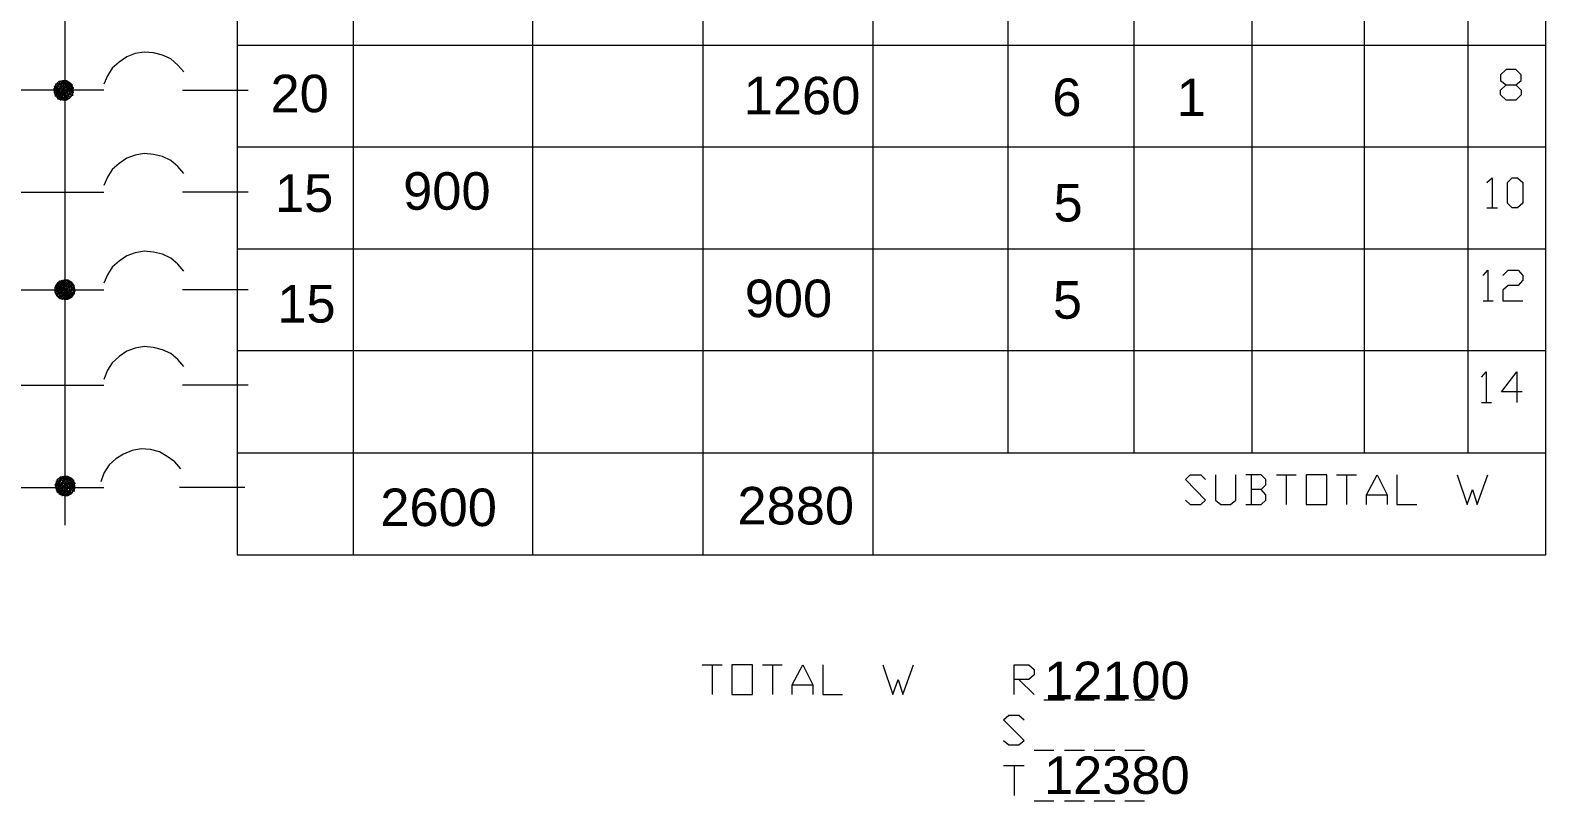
# Model space of a CAD drawing. Header units: metres. Extents: x 0 to 62.3, y -0.2 to 17.7.
# Drawn here: x 27.26 to 30.899, y 13.836 to 15.685 of the extents above; entities that cross this region are included whole.
import ezdxf

# ---------------------------------------------------------------- set-up
doc = ezdxf.new("R2010")
doc.units = ezdxf.units.M
doc.header["$LTSCALE"] = 0.5
doc.layers.add('TABLERO', color=7, linetype='Continuous')
doc.styles.get("Standard").update_dxf_attribs({"font": 'arial.ttf'})

msp = doc.modelspace()

# ---------------------------------------------------------------- linework, layer by layer
at = {"layer": 'TABLERO', "color": 7, "linetype": 'Continuous', "lineweight": 18, "true_color": 0x000007}
for p, q in [((28.0353, 16.7576), (28.0353, 14.4256)), ((29.2828, 16.7576), (29.2828, 14.4256)), ((29.607, 16.7576), (29.607, 14.6711)), ((29.9093, 16.7576), (29.9093, 14.6711)), ((30.1932, 16.7576), (30.1932, 14.6711)), ((30.4625, 16.7576), (30.4625, 14.6711)), ((30.7117, 16.7576), (30.7117, 14.6711)), ((27.3428, 16.6935), (27.3428, 14.497)), ((28.4658, 16.5524), (28.4658, 14.4256)), ((28.8743, 16.5524), (28.8743, 14.4256)), ((27.7568, 15.6493), (30.8985, 15.6493)), ((27.4362, 15.5412), (26.5441, 15.5412)), ((27.3152, 15.5437), (27.317, 15.5455)), ((27.3152, 15.5418), (27.317, 15.5418)), ((27.317, 15.5473), (27.3188, 15.5473)), ((27.317, 15.5437), (27.3207, 15.5455)), ((27.317, 15.54), (27.3188, 15.5418)), ((27.317, 15.54), (27.3188, 15.54)), ((27.317, 15.5382), (27.3188, 15.54)), ((27.3188, 15.5492), (27.3207, 15.551)), ((27.3188, 15.5455), (27.3207, 15.5492)), ((27.3188, 15.5437), (27.3207, 15.5437)), ((27.3188, 15.5382), (27.3207, 15.54)), ((27.3207, 15.5547), (27.3225, 15.5583)), ((27.3207, 15.5473), (27.3243, 15.5492)), ((27.3207, 15.5437), (27.3225, 15.5473)), ((27.3207, 15.5364), (27.3243, 15.5382)), ((27.3225, 15.5528), (27.3262, 15.5547)), ((27.3225, 15.5492), (27.3243, 15.5528)), ((27.3225, 15.5418), (27.3243, 15.5437)), ((27.3243, 15.5583), (27.3262, 15.5602)), ((27.3243, 15.5565), (27.3262, 15.5583)), ((27.3243, 15.551), (27.328, 15.5528)), ((27.3243, 15.5473), (27.3262, 15.551)), ((27.3243, 15.54), (27.3243, 15.5418)), ((27.3243, 15.54), (27.3262, 15.54)), ((27.3243, 15.5364), (27.3262, 15.54)), ((27.3262, 15.5565), (27.3298, 15.5583)), ((27.3262, 15.5528), (27.328, 15.5565)), ((27.3262, 15.5492), (27.3298, 15.551)), ((27.3262, 15.5455), (27.328, 15.5473)), ((27.3262, 15.5418), (27.328, 15.5455)), ((27.3262, 15.54), (27.328, 15.5418)), ((27.328, 15.5602), (27.3298, 15.562)), ((27.328, 15.5547), (27.3317, 15.5565)), ((27.328, 15.551), (27.3298, 15.5547)), ((27.328, 15.5437), (27.3317, 15.5455)), ((27.328, 15.54), (27.3298, 15.5437)), ((27.328, 15.54), (27.3298, 15.54)), ((27.3298, 15.5602), (27.3335, 15.5638)), ((27.3298, 15.5565), (27.3317, 15.5602)), ((27.3298, 15.5492), (27.3335, 15.551)), ((27.3298, 15.5455), (27.3317, 15.5492)), ((27.3298, 15.5418), (27.3335, 15.5437)), ((27.3298, 15.5382), (27.3317, 15.54)), ((27.3317, 15.5583), (27.3353, 15.5602)), ((27.3317, 15.5547), (27.3335, 15.5583)), ((27.3317, 15.5528), (27.3335, 15.5547)), ((27.3317, 15.5473), (27.3353, 15.5492)), ((27.3317, 15.5437), (27.3335, 15.5473)), ((27.3317, 15.5364), (27.3353, 15.5382)), ((27.3335, 15.562), (27.3353, 15.5638)), ((27.3335, 15.5602), (27.3353, 15.5602)), ((27.3335, 15.5492), (27.3353, 15.5528)), ((27.3335, 15.5455), (27.3372, 15.5473)), ((27.3335, 15.5418), (27.3353, 15.5437)), ((27.3335, 15.5382), (27.3353, 15.54)), ((27.3353, 15.562), (27.339, 15.5638)), ((27.3353, 15.5565), (27.3372, 15.5583)), ((27.3353, 15.551), (27.339, 15.5528)), ((27.3353, 15.5473), (27.3372, 15.551)), ((27.3353, 15.54), (27.3353, 15.5418)), ((27.3353, 15.54), (27.3372, 15.54)), ((27.3353, 15.5364), (27.3372, 15.54)), ((27.3372, 15.5547), (27.339, 15.5565)), ((27.3372, 15.5455), (27.339, 15.5473)), ((27.3372, 15.5418), (27.339, 15.5455)), ((27.3372, 15.54), (27.339, 15.5418)), ((27.3372, 15.5382), (27.339, 15.54)), ((27.339, 15.5638), (27.3408, 15.5638)), ((27.339, 15.5602), (27.3408, 15.562)), ((27.339, 15.5602), (27.3408, 15.5602)), ((27.339, 15.5547), (27.3427, 15.5565)), ((27.339, 15.5547), (27.3408, 15.5547)), ((27.339, 15.5528), (27.3408, 15.5547)), ((27.339, 15.551), (27.339, 15.5528)), ((27.339, 15.5492), (27.3408, 15.551)), ((27.339, 15.5492), (27.3408, 15.5492)), ((27.339, 15.5455), (27.3408, 15.5455)), ((27.339, 15.5437), (27.3427, 15.5455)), ((27.339, 15.5437), (27.3408, 15.5437)), ((27.339, 15.5418), (27.3408, 15.5437)), ((27.339, 15.54), (27.339, 15.5418)), ((27.339, 15.54), (27.3408, 15.54)), ((27.339, 15.54), (27.3408, 15.54)), ((27.3408, 15.5638), (27.3427, 15.5638)), ((27.3408, 15.5583), (27.3427, 15.5602)), ((27.3408, 15.5565), (27.3427, 15.5565)), ((27.3408, 15.5473), (27.3427, 15.5492)), ((27.3408, 15.5418), (27.3445, 15.5437)), ((27.3408, 15.5382), (27.3427, 15.54)), ((27.3408, 15.5345), (27.3427, 15.5382)), ((27.3427, 15.5638), (27.3445, 15.5638)), ((27.3427, 15.5583), (27.3463, 15.562)), ((27.3427, 15.5528), (27.3445, 15.5547)), ((27.3427, 15.5473), (27.3463, 15.5492)), ((27.3427, 15.5437), (27.3445, 15.5473)), ((27.3427, 15.54), (27.3427, 15.5418)), ((27.3427, 15.5364), (27.3463, 15.5382)), ((27.3445, 15.562), (27.3463, 15.5638)), ((27.3445, 15.5602), (27.3463, 15.5602)), ((27.3445, 15.5565), (27.3463, 15.5565)), ((27.3445, 15.551), (27.3463, 15.5528)), ((27.3445, 15.54), (27.3463, 15.54)), ((27.3463, 15.5565), (27.3482, 15.5583)), ((27.3463, 15.5473), (27.3482, 15.551)), ((27.3463, 15.5455), (27.3482, 15.5473)), ((27.3463, 15.54), (27.3463, 15.5418)), ((27.3463, 15.54), (27.3482, 15.54)), ((27.3463, 15.5364), (27.3482, 15.54)), ((27.3482, 15.562), (27.3482, 15.5638)), ((27.3482, 15.5602), (27.35, 15.5602)), ((27.3482, 15.5547), (27.35, 15.5565)), ((27.3482, 15.5528), (27.35, 15.5528)), ((27.3482, 15.5492), (27.35, 15.5492)), ((27.3482, 15.5437), (27.35, 15.5455)), ((27.3482, 15.54), (27.35, 15.5418)), ((27.3482, 15.5382), (27.3518, 15.54)), ((27.3482, 15.5345), (27.35, 15.5382)), ((27.35, 15.5602), (27.3518, 15.562)), ((27.35, 15.551), (27.3536, 15.5547)), ((27.35, 15.5492), (27.3518, 15.551)), ((27.35, 15.54), (27.3518, 15.5437)), ((27.35, 15.54), (27.3518, 15.54)), ((27.3518, 15.5583), (27.3536, 15.5602)), ((27.3518, 15.5565), (27.3536, 15.5565)), ((27.3518, 15.5528), (27.3536, 15.5528)), ((27.3518, 15.5473), (27.3536, 15.5492)), ((27.3518, 15.5418), (27.3536, 15.5418)), ((27.3518, 15.5382), (27.3536, 15.54)), ((27.3518, 15.5364), (27.3536, 15.5382)), ((27.3536, 15.5565), (27.3555, 15.5583)), ((27.3536, 15.5528), (27.3555, 15.5547)), ((27.3536, 15.5437), (27.3555, 15.5473)), ((27.3536, 15.5418), (27.3555, 15.5437)), ((27.3555, 15.5583), (27.3573, 15.5583)), ((27.3555, 15.5565), (27.3573, 15.5565)), ((27.3555, 15.551), (27.3573, 15.5528)), ((27.3555, 15.5492), (27.3573, 15.5492)), ((27.3555, 15.5455), (27.3573, 15.5455)), ((27.3555, 15.54), (27.3573, 15.5418)), ((27.3555, 15.54), (27.3573, 15.54)), ((27.3573, 15.5565), (27.3591, 15.5565)), ((27.3573, 15.5492), (27.361, 15.551)), ((27.3573, 15.5473), (27.3591, 15.5473)), ((27.3573, 15.5455), (27.3591, 15.5473)), ((27.3573, 15.5364), (27.3591, 15.54)), ((27.3591, 15.5547), (27.361, 15.5547)), ((27.3591, 15.5492), (27.361, 15.5492)), ((27.3591, 15.5437), (27.361, 15.5455)), ((27.3591, 15.5382), (27.361, 15.5382)), ((27.3591, 15.5345), (27.3628, 15.5382)), ((27.361, 15.5492), (27.361, 15.551)), ((27.361, 15.5418), (27.3628, 15.5437)), ((27.361, 15.54), (27.3628, 15.54)), ((27.361, 15.5382), (27.3628, 15.54)), ((27.3628, 15.5473), (27.3646, 15.5473)), ((27.6249, 15.5412), (27.7825, 15.5412)), ((27.317, 15.5364), (27.3188, 15.5364)), ((27.317, 15.5327), (27.3188, 15.5345)), ((27.3188, 15.5364), (27.3207, 15.5364)), ((27.3188, 15.5327), (27.3207, 15.5327)), ((27.3188, 15.5309), (27.3207, 15.5309)), ((27.3188, 15.5272), (27.3207, 15.529)), ((27.3207, 15.5345), (27.3225, 15.5345)), ((27.3207, 15.5327), (27.3225, 15.5345)), ((27.3207, 15.5254), (27.3225, 15.5272)), ((27.3225, 15.5364), (27.3243, 15.5364)), ((27.3225, 15.5309), (27.3243, 15.5327)), ((27.3225, 15.5254), (27.3243, 15.5254)), ((27.3243, 15.529), (27.3262, 15.5309)), ((27.3243, 15.5272), (27.3262, 15.5272)), ((27.3243, 15.5254), (27.3262, 15.5272)), ((27.3243, 15.5217), (27.3262, 15.5217)), ((27.3262, 15.5345), (27.328, 15.5364)), ((27.3262, 15.529), (27.328, 15.529)), ((27.3262, 15.5235), (27.328, 15.5254)), ((27.328, 15.5327), (27.3317, 15.5345)), ((27.328, 15.529), (27.3298, 15.5327)), ((27.328, 15.5309), (27.3298, 15.5309)), ((27.328, 15.5272), (27.3298, 15.5272)), ((27.328, 15.5217), (27.3298, 15.5235)), ((27.328, 15.5199), (27.3298, 15.5199)), ((27.3298, 15.5272), (27.3317, 15.529)), ((27.3298, 15.5217), (27.3317, 15.5217)), ((27.3317, 15.5327), (27.3335, 15.5364)), ((27.3317, 15.5254), (27.3335, 15.5272)), ((27.3317, 15.5217), (27.3335, 15.5254)), ((27.3317, 15.5235), (27.3335, 15.5235)), ((27.3317, 15.5199), (27.3335, 15.5199)), ((27.3317, 15.518), (27.3335, 15.518)), ((27.3335, 15.5345), (27.3372, 15.5364)), ((27.3335, 15.5309), (27.3353, 15.5327)), ((27.3335, 15.5199), (27.3353, 15.5217)), ((27.3353, 15.529), (27.339, 15.5309)), ((27.3353, 15.5254), (27.3372, 15.529)), ((27.3353, 15.5272), (27.3372, 15.5272)), ((27.3353, 15.5235), (27.3372, 15.5235)), ((27.3353, 15.518), (27.3372, 15.5199)), ((27.3372, 15.5345), (27.339, 15.5364)), ((27.3372, 15.5272), (27.339, 15.529)), ((27.3372, 15.5235), (27.339, 15.5254)), ((27.3372, 15.518), (27.339, 15.518)), ((27.339, 15.5364), (27.3408, 15.5364)), ((27.339, 15.5327), (27.3427, 15.5345)), ((27.339, 15.5327), (27.3408, 15.5327)), ((27.339, 15.5309), (27.3408, 15.5327)), ((27.339, 15.529), (27.339, 15.5309)), ((27.339, 15.529), (27.3408, 15.529)), ((27.339, 15.5217), (27.3408, 15.5235)), ((27.339, 15.5217), (27.3408, 15.5217)), ((27.339, 15.5199), (27.3408, 15.5217)), ((27.339, 15.5199), (27.3408, 15.5199)), ((27.339, 15.518), (27.339, 15.5199)), ((27.339, 15.518), (27.3408, 15.518)), ((27.3408, 15.5309), (27.3445, 15.5327)), ((27.3408, 15.5272), (27.3427, 15.529)), ((27.3408, 15.5199), (27.3445, 15.5217)), ((27.3408, 15.518), (27.3427, 15.518)), ((27.3427, 15.5327), (27.3445, 15.5364)), ((27.3427, 15.5254), (27.3463, 15.5272)), ((27.3427, 15.5217), (27.3445, 15.5254)), ((27.3427, 15.5199), (27.3445, 15.5199)), ((27.3445, 15.5345), (27.3482, 15.5364)), ((27.3445, 15.5309), (27.3463, 15.5345)), ((27.3445, 15.5235), (27.3482, 15.5254)), ((27.3445, 15.5199), (27.3463, 15.5217)), ((27.3463, 15.529), (27.35, 15.5309)), ((27.3463, 15.5254), (27.3482, 15.529)), ((27.3463, 15.518), (27.3482, 15.5199)), ((27.3482, 15.5327), (27.35, 15.5345)), ((27.3482, 15.5272), (27.3518, 15.529)), ((27.3482, 15.5235), (27.35, 15.5272)), ((27.35, 15.5327), (27.3536, 15.5345)), ((27.35, 15.529), (27.3518, 15.5327)), ((27.35, 15.5254), (27.3536, 15.5272)), ((27.35, 15.5217), (27.3536, 15.5235)), ((27.35, 15.5199), (27.3518, 15.5217)), ((27.3518, 15.5309), (27.3555, 15.5327)), ((27.3518, 15.5272), (27.3536, 15.5309)), ((27.3536, 15.5327), (27.3555, 15.5364)), ((27.3536, 15.5254), (27.3573, 15.5272)), ((27.3536, 15.5217), (27.3555, 15.5254)), ((27.3555, 15.5345), (27.3591, 15.5364)), ((27.3555, 15.5309), (27.3573, 15.5345)), ((27.3555, 15.529), (27.3573, 15.5309)), ((27.3573, 15.5254), (27.3591, 15.529)), ((27.3591, 15.5327), (27.361, 15.5345)), ((27.361, 15.529), (27.3628, 15.529)), ((27.3628, 15.5364), (27.3646, 15.5364)), ((27.7568, 15.4057), (30.8985, 15.4057)), ((27.4362, 15.2957), (26.5441, 15.2957)), ((27.6249, 15.2976), (27.7825, 15.2976)), ((30.7575, 15.2591), (30.7831, 15.2591)), ((27.7568, 15.1602), (30.8985, 15.1602)), ((27.319, 15.0686), (27.3208, 15.0686)), ((27.3208, 15.0704), (27.3208, 15.0723)), ((27.3208, 15.0704), (27.3226, 15.0704)), ((27.3208, 15.0649), (27.3226, 15.0668)), ((27.3226, 15.0741), (27.3263, 15.0759)), ((27.3226, 15.0723), (27.3245, 15.0723)), ((27.3226, 15.0704), (27.3245, 15.0723)), ((27.3226, 15.0613), (27.3245, 15.0649)), ((27.3245, 15.0759), (27.3263, 15.0796)), ((27.3245, 15.0741), (27.3263, 15.0741)), ((27.3245, 15.0686), (27.3263, 15.0704)), ((27.3245, 15.0668), (27.3263, 15.0668)), ((27.3263, 15.0777), (27.33, 15.0796)), ((27.3263, 15.0741), (27.3281, 15.0759)), ((27.3263, 15.0668), (27.3281, 15.0686)), ((27.3263, 15.0649), (27.3281, 15.0649)), ((27.3263, 15.0631), (27.3281, 15.0649)), ((27.3281, 15.0796), (27.3281, 15.0814)), ((27.3281, 15.0777), (27.33, 15.0777)), ((27.3281, 15.0723), (27.33, 15.0741)), ((27.3281, 15.0704), (27.33, 15.0704)), ((27.3281, 15.0668), (27.33, 15.0668)), ((27.33, 15.0814), (27.3336, 15.0832)), ((27.33, 15.0777), (27.3318, 15.0814)), ((27.33, 15.0704), (27.3336, 15.0723)), ((27.33, 15.0686), (27.3318, 15.0686)), ((27.33, 15.0668), (27.3318, 15.0686)), ((27.3318, 15.0759), (27.3336, 15.0777)), ((27.3318, 15.0723), (27.3336, 15.0759)), ((27.3318, 15.0704), (27.3336, 15.0704)), ((27.3318, 15.0649), (27.3336, 15.0668)), ((27.3336, 15.0814), (27.3355, 15.0851)), ((27.3336, 15.0741), (27.3373, 15.0759)), ((27.3336, 15.0704), (27.3355, 15.0741)), ((27.3336, 15.0631), (27.3355, 15.0649)), ((27.3355, 15.0832), (27.3391, 15.0851)), ((27.3355, 15.0796), (27.3391, 15.0814)), ((27.3355, 15.0759), (27.3373, 15.0796)), ((27.3355, 15.0686), (27.3373, 15.0704)), ((27.3373, 15.0851), (27.3391, 15.0851)), ((27.3373, 15.0777), (27.341, 15.0796)), ((27.3373, 15.0741), (27.3391, 15.0777)), ((27.3373, 15.0668), (27.341, 15.0686)), ((27.3373, 15.0631), (27.3391, 15.0668)), ((27.3373, 15.0649), (27.3391, 15.0649)), ((27.3391, 15.0832), (27.341, 15.0851)), ((27.3391, 15.0796), (27.341, 15.0832)), ((27.3391, 15.0759), (27.3428, 15.0777)), ((27.3391, 15.0723), (27.341, 15.0741)), ((27.3391, 15.0686), (27.341, 15.0723)), ((27.341, 15.0814), (27.3428, 15.0814)), ((27.341, 15.0777), (27.3428, 15.0796)), ((27.341, 15.0704), (27.3428, 15.0723)), ((27.341, 15.0668), (27.3428, 15.0686)), ((27.3428, 15.0851), (27.3446, 15.0851)), ((27.3428, 15.0832), (27.3428, 15.0851)), ((27.3428, 15.0814), (27.3446, 15.0832)), ((27.3428, 15.0796), (27.3428, 15.0814)), ((27.3428, 15.0796), (27.3465, 15.0814)), ((27.3428, 15.0777), (27.3446, 15.0777)), ((27.3428, 15.0759), (27.3465, 15.0777)), ((27.3428, 15.0759), (27.3446, 15.0759)), ((27.3428, 15.0741), (27.3446, 15.0759)), ((27.3428, 15.0723), (27.3428, 15.0741)), ((27.3428, 15.0723), (27.3446, 15.0723)), ((27.3428, 15.0686), (27.3428, 15.0704)), ((27.3428, 15.0686), (27.3465, 15.0704)), ((27.3428, 15.0668), (27.3446, 15.0668)), ((27.3428, 15.0649), (27.3446, 15.0668)), ((27.3428, 15.0649), (27.3446, 15.0649)), ((27.3428, 15.0631), (27.3446, 15.0649)), ((27.3446, 15.0851), (27.3465, 15.0851)), ((27.3446, 15.0814), (27.3465, 15.0851)), ((27.3446, 15.0741), (27.3483, 15.0759)), ((27.3446, 15.0704), (27.3465, 15.0741)), ((27.3446, 15.0631), (27.3483, 15.0649)), ((27.3465, 15.0759), (27.3483, 15.0796)), ((27.3465, 15.0723), (27.3501, 15.0741)), ((27.3465, 15.0686), (27.3483, 15.0704)), ((27.3465, 15.0649), (27.3483, 15.0686)), ((27.3483, 15.0851), (27.3501, 15.0851)), ((27.3483, 15.0832), (27.3501, 15.0851)), ((27.3483, 15.0777), (27.352, 15.0796)), ((27.3483, 15.0741), (27.3501, 15.0777)), ((27.3483, 15.0668), (27.352, 15.0686)), ((27.3483, 15.0631), (27.3501, 15.0668)), ((27.3501, 15.0814), (27.352, 15.0832)), ((27.3501, 15.0759), (27.3538, 15.0777)), ((27.3501, 15.0686), (27.352, 15.0723)), ((27.3501, 15.0649), (27.3538, 15.0668)), ((27.352, 15.0814), (27.3538, 15.0832)), ((27.352, 15.0777), (27.3538, 15.0814)), ((27.352, 15.0704), (27.3556, 15.0723)), ((27.352, 15.0668), (27.3538, 15.0704)), ((27.3538, 15.0741), (27.3556, 15.0759)), ((27.3538, 15.0686), (27.3574, 15.0704)), ((27.3538, 15.0649), (27.3556, 15.0686)), ((27.3538, 15.0613), (27.3556, 15.0649)), ((27.3556, 15.0814), (27.3574, 15.0814)), ((27.3556, 15.0796), (27.3574, 15.0814)), ((27.3556, 15.0741), (27.3593, 15.0759)), ((27.3556, 15.0704), (27.3574, 15.0741)), ((27.3556, 15.0631), (27.3593, 15.0649)), ((27.3574, 15.0777), (27.3593, 15.0796)), ((27.3574, 15.0723), (27.3611, 15.0741)), ((27.3574, 15.0668), (27.3593, 15.0686)), ((27.3593, 15.0777), (27.3611, 15.0777)), ((27.3593, 15.0741), (27.3611, 15.0777)), ((27.3593, 15.0668), (27.3629, 15.0686)), ((27.3593, 15.0631), (27.3611, 15.0668)), ((27.3611, 15.0759), (27.3629, 15.0759)), ((27.3611, 15.0704), (27.3629, 15.0723)), ((27.3611, 15.0649), (27.3648, 15.0668)), ((27.3611, 15.0613), (27.3629, 15.0649)), ((27.3629, 15.0704), (27.3648, 15.0723)), ((27.3629, 15.0668), (27.3648, 15.0704)), ((27.3648, 15.0686), (27.3666, 15.0686)), ((27.3648, 15.0649), (27.3666, 15.0668)), ((27.3648, 15.0631), (27.3666, 15.0649)), ((27.4362, 15.0613), (26.5441, 15.0613)), ((27.319, 15.0631), (27.3208, 15.0631)), ((27.319, 15.0613), (27.3208, 15.0613)), ((27.319, 15.0594), (27.3208, 15.0613)), ((27.319, 15.0576), (27.3208, 15.0576)), ((27.3208, 15.0613), (27.3226, 15.0631)), ((27.3208, 15.0594), (27.3245, 15.0613)), ((27.3208, 15.0539), (27.3226, 15.0558)), ((27.3208, 15.0521), (27.3226, 15.0521)), ((27.3226, 15.0613), (27.3245, 15.0613)), ((27.3226, 15.0539), (27.3263, 15.0558)), ((27.3226, 15.0503), (27.3245, 15.0539)), ((27.3226, 15.0484), (27.3245, 15.0503)), ((27.3245, 15.0631), (27.3263, 15.0631)), ((27.3245, 15.0576), (27.3263, 15.0594)), ((27.3245, 15.0521), (27.3281, 15.0539)), ((27.3245, 15.0484), (27.3263, 15.0521)), ((27.3245, 15.0466), (27.3263, 15.0484)), ((27.3263, 15.0539), (27.3281, 15.0576)), ((27.3263, 15.0466), (27.33, 15.0484)), ((27.3263, 15.0448), (27.3281, 15.0466)), ((27.3281, 15.0613), (27.33, 15.0631)), ((27.3281, 15.0613), (27.33, 15.0613)), ((27.3281, 15.0558), (27.3318, 15.0576)), ((27.3281, 15.0503), (27.33, 15.0521)), ((27.3281, 15.0448), (27.3318, 15.0466)), ((27.33, 15.0594), (27.3318, 15.0613)), ((27.33, 15.0576), (27.3318, 15.0576)), ((27.33, 15.0466), (27.3318, 15.0503)), ((27.33, 15.0429), (27.33, 15.0448)), ((27.3318, 15.0631), (27.3336, 15.0631)), ((27.3318, 15.0594), (27.3336, 15.0594)), ((27.3318, 15.0539), (27.3336, 15.0558)), ((27.3318, 15.0484), (27.3355, 15.0503)), ((27.3318, 15.0448), (27.3336, 15.0484)), ((27.3318, 15.0429), (27.3336, 15.0448)), ((27.3318, 15.0411), (27.3336, 15.0411)), ((27.3336, 15.0613), (27.3355, 15.0613)), ((27.3336, 15.0594), (27.3355, 15.0613)), ((27.3336, 15.0521), (27.3355, 15.0539)), ((27.3336, 15.0503), (27.3355, 15.0503)), ((27.3336, 15.0411), (27.3355, 15.0429)), ((27.3355, 15.0631), (27.3373, 15.0631)), ((27.3355, 15.0576), (27.3373, 15.0594)), ((27.3355, 15.0521), (27.3391, 15.0539)), ((27.3355, 15.0466), (27.3373, 15.0484)), ((27.3355, 15.0411), (27.3391, 15.0429)), ((27.3355, 15.0393), (27.3373, 15.0393)), ((27.3373, 15.0558), (27.3391, 15.0576)), ((27.3373, 15.0539), (27.3391, 15.0539)), ((27.3373, 15.0448), (27.3391, 15.0466)), ((27.3373, 15.0393), (27.3373, 15.0411)), ((27.3391, 15.0613), (27.341, 15.0631)), ((27.3391, 15.0613), (27.341, 15.0613)), ((27.3391, 15.0558), (27.341, 15.0558)), ((27.3391, 15.0503), (27.341, 15.0521)), ((27.3391, 15.0448), (27.3428, 15.0466)), ((27.3391, 15.0411), (27.341, 15.0448)), ((27.3391, 15.0393), (27.341, 15.0411)), ((27.341, 15.0594), (27.3428, 15.0613)), ((27.341, 15.0576), (27.3428, 15.0576)), ((27.341, 15.0558), (27.3428, 15.0576)), ((27.341, 15.0539), (27.3428, 15.0539)), ((27.341, 15.0484), (27.3428, 15.0503)), ((27.341, 15.0466), (27.3428, 15.0466)), ((27.341, 15.0393), (27.3428, 15.0411)), ((27.3428, 15.0613), (27.3428, 15.0631)), ((27.3428, 15.0613), (27.3446, 15.0613)), ((27.3428, 15.0576), (27.3428, 15.0594)), ((27.3428, 15.0558), (27.3465, 15.0594)), ((27.3428, 15.0539), (27.3446, 15.0558)), ((27.3428, 15.0539), (27.3446, 15.0539)), ((27.3428, 15.0484), (27.3465, 15.0521)), ((27.3428, 15.0503), (27.3446, 15.0503)), ((27.3428, 15.0448), (27.3446, 15.0448)), ((27.3428, 15.0429), (27.3446, 15.0448)), ((27.3428, 15.0429), (27.3446, 15.0429)), ((27.3428, 15.0393), (27.3446, 15.0393)), ((27.3446, 15.0613), (27.3465, 15.0613)), ((27.3446, 15.0594), (27.3465, 15.0613)), ((27.3446, 15.0521), (27.3465, 15.0539)), ((27.3446, 15.0503), (27.3465, 15.0503)), ((27.3446, 15.0466), (27.3465, 15.0466)), ((27.3446, 15.0411), (27.3465, 15.0429)), ((27.3446, 15.0393), (27.3465, 15.0393)), ((27.3465, 15.0613), (27.3465, 15.0631)), ((27.3465, 15.0613), (27.3483, 15.0613)), ((27.3465, 15.0576), (27.3483, 15.0594)), ((27.3465, 15.0466), (27.3483, 15.0484)), ((27.3465, 15.0393), (27.3483, 15.0411)), ((27.3483, 15.0613), (27.3501, 15.0631)), ((27.3483, 15.0558), (27.3501, 15.0576)), ((27.3483, 15.0521), (27.3501, 15.0558)), ((27.3483, 15.0539), (27.3501, 15.0539)), ((27.3483, 15.0503), (27.3501, 15.0503)), ((27.3483, 15.0448), (27.3501, 15.0466)), ((27.3483, 15.0429), (27.3501, 15.0429)), ((27.3501, 15.0613), (27.352, 15.0631)), ((27.3501, 15.0613), (27.352, 15.0613)), ((27.3501, 15.0539), (27.3538, 15.0558)), ((27.3501, 15.0503), (27.352, 15.0521)), ((27.3501, 15.0411), (27.3538, 15.0448)), ((27.3501, 15.0393), (27.352, 15.0411)), ((27.352, 15.0594), (27.3556, 15.0613)), ((27.352, 15.0558), (27.3538, 15.0594)), ((27.352, 15.0484), (27.3538, 15.0503)), ((27.352, 15.0466), (27.3538, 15.0466)), ((27.352, 15.0429), (27.3538, 15.0429)), ((27.3538, 15.0613), (27.3556, 15.0613)), ((27.3538, 15.0576), (27.3574, 15.0594)), ((27.3538, 15.0539), (27.3556, 15.0558)), ((27.3538, 15.0466), (27.3574, 15.0484)), ((27.3538, 15.0429), (27.3556, 15.0448)), ((27.3556, 15.0594), (27.3574, 15.0613)), ((27.3556, 15.0521), (27.3574, 15.0539)), ((27.3556, 15.0484), (27.3574, 15.0521)), ((27.3556, 15.0466), (27.3574, 15.0466)), ((27.3574, 15.0613), (27.3574, 15.0631)), ((27.3574, 15.0613), (27.3593, 15.0613)), ((27.3574, 15.0576), (27.3593, 15.0613)), ((27.3574, 15.0503), (27.3611, 15.0521)), ((27.3574, 15.0466), (27.3593, 15.0484)), ((27.3593, 15.0613), (27.3611, 15.0631)), ((27.3593, 15.0558), (27.3629, 15.0576)), ((27.3593, 15.0521), (27.3611, 15.0558)), ((27.3611, 15.0613), (27.3629, 15.0613)), ((27.3611, 15.0594), (27.3629, 15.0613)), ((27.3611, 15.0539), (27.3648, 15.0558)), ((27.3611, 15.0503), (27.3629, 15.0539)), ((27.3629, 15.0594), (27.3666, 15.0613)), ((27.3629, 15.0558), (27.3648, 15.0594)), ((27.3648, 15.0576), (27.3666, 15.0576)), ((27.3648, 15.0539), (27.3666, 15.0539)), ((27.3666, 15.0594), (27.3684, 15.0594)), ((27.6249, 15.0631), (27.7825, 15.0631)), ((30.7483, 15.0356), (30.7721, 15.0356)), ((27.7568, 14.9165), (30.8985, 14.9165)), ((27.4362, 14.8323), (26.5441, 14.8323)), ((27.6249, 14.8341), (27.7825, 14.8341)), ((30.7447, 14.792), (30.7685, 14.792)), ((27.7568, 14.6711), (30.8985, 14.6711)), ((27.3189, 14.5942), (27.3207, 14.596)), ((27.3189, 14.5923), (27.3207, 14.5923)), ((27.3207, 14.5978), (27.3226, 14.5978)), ((27.3207, 14.5942), (27.3244, 14.596)), ((27.3207, 14.5905), (27.3226, 14.5923)), ((27.3226, 14.5997), (27.3244, 14.6015)), ((27.3226, 14.596), (27.3244, 14.5997)), ((27.3226, 14.5942), (27.3244, 14.5942)), ((27.3244, 14.6052), (27.3262, 14.6088)), ((27.3244, 14.5978), (27.3281, 14.5997)), ((27.3244, 14.5942), (27.3262, 14.5978)), ((27.3262, 14.6033), (27.3299, 14.6052)), ((27.3262, 14.5997), (27.3281, 14.6033)), ((27.3262, 14.5923), (27.3281, 14.5942)), ((27.3281, 14.6088), (27.3299, 14.6107)), ((27.3281, 14.607), (27.3299, 14.6088)), ((27.3281, 14.6015), (27.3317, 14.6033)), ((27.3281, 14.5978), (27.3299, 14.6015)), ((27.3281, 14.5905), (27.3281, 14.5923)), ((27.3299, 14.607), (27.3336, 14.6088)), ((27.3299, 14.6033), (27.3317, 14.607)), ((27.3299, 14.5997), (27.3336, 14.6015)), ((27.3299, 14.596), (27.3317, 14.5978)), ((27.3299, 14.5923), (27.3317, 14.596)), ((27.3299, 14.5905), (27.3317, 14.5923)), ((27.3317, 14.6107), (27.3336, 14.6125)), ((27.3317, 14.6052), (27.3354, 14.607)), ((27.3317, 14.6015), (27.3336, 14.6052)), ((27.3317, 14.5942), (27.3354, 14.596)), ((27.3317, 14.5905), (27.3336, 14.5942)), ((27.3336, 14.6107), (27.3372, 14.6143)), ((27.3336, 14.607), (27.3354, 14.6107)), ((27.3336, 14.5997), (27.3372, 14.6015)), ((27.3336, 14.596), (27.3354, 14.5997)), ((27.3336, 14.5923), (27.3372, 14.5942)), ((27.3354, 14.6088), (27.339, 14.6107)), ((27.3354, 14.6052), (27.3372, 14.6088)), ((27.3354, 14.6033), (27.3372, 14.6052)), ((27.3354, 14.5978), (27.339, 14.5997)), ((27.3354, 14.5942), (27.3372, 14.5978)), ((27.3372, 14.6125), (27.339, 14.6143)), ((27.3372, 14.6107), (27.339, 14.6107)), ((27.3372, 14.5997), (27.339, 14.6033)), ((27.3372, 14.596), (27.3409, 14.5978)), ((27.3372, 14.5923), (27.339, 14.5942)), ((27.339, 14.6125), (27.3427, 14.6143)), ((27.339, 14.607), (27.3409, 14.6088)), ((27.339, 14.6015), (27.3427, 14.6033)), ((27.339, 14.5978), (27.3409, 14.6015)), ((27.339, 14.5905), (27.339, 14.5923)), ((27.3409, 14.6052), (27.3427, 14.607)), ((27.3409, 14.596), (27.3427, 14.5978)), ((27.3409, 14.5923), (27.3427, 14.596)), ((27.3409, 14.5905), (27.3427, 14.5923)), ((27.3427, 14.6143), (27.3445, 14.6143)), ((27.3427, 14.6107), (27.3445, 14.6125)), ((27.3427, 14.6107), (27.3445, 14.6107)), ((27.3427, 14.6052), (27.3464, 14.607)), ((27.3427, 14.6052), (27.3445, 14.6052)), ((27.3427, 14.6033), (27.3445, 14.6052)), ((27.3427, 14.6015), (27.3427, 14.6033)), ((27.3427, 14.5997), (27.3445, 14.6015)), ((27.3427, 14.5997), (27.3445, 14.5997)), ((27.3427, 14.596), (27.3445, 14.596)), ((27.3427, 14.5942), (27.3464, 14.596)), ((27.3427, 14.5942), (27.3445, 14.5942)), ((27.3427, 14.5923), (27.3445, 14.5942)), ((27.3427, 14.5905), (27.3427, 14.5923)), ((27.3445, 14.6143), (27.3464, 14.6143)), ((27.3445, 14.6088), (27.3464, 14.6107)), ((27.3445, 14.607), (27.3464, 14.607)), ((27.3445, 14.5978), (27.3464, 14.5997)), ((27.3445, 14.5923), (27.3482, 14.5942)), ((27.3464, 14.6143), (27.3482, 14.6143)), ((27.3464, 14.6088), (27.35, 14.6125)), ((27.3464, 14.6033), (27.3482, 14.6052)), ((27.3464, 14.5978), (27.35, 14.5997)), ((27.3464, 14.5942), (27.3482, 14.5978)), ((27.3464, 14.5905), (27.3464, 14.5923)), ((27.3482, 14.6125), (27.35, 14.6143)), ((27.3482, 14.6107), (27.35, 14.6107)), ((27.3482, 14.607), (27.35, 14.607)), ((27.3482, 14.6015), (27.35, 14.6033)), ((27.35, 14.607), (27.3519, 14.6088)), ((27.35, 14.5978), (27.3519, 14.6015)), ((27.35, 14.596), (27.3519, 14.5978)), ((27.35, 14.5905), (27.35, 14.5923)), ((27.3519, 14.6125), (27.3519, 14.6143)), ((27.3519, 14.6107), (27.3537, 14.6107)), ((27.3519, 14.6052), (27.3537, 14.607)), ((27.3519, 14.6033), (27.3537, 14.6033)), ((27.3519, 14.5997), (27.3537, 14.5997)), ((27.3519, 14.5942), (27.3537, 14.596)), ((27.3519, 14.5905), (27.3537, 14.5923)), ((27.3537, 14.6107), (27.3555, 14.6125)), ((27.3537, 14.6015), (27.3574, 14.6052)), ((27.3537, 14.5997), (27.3555, 14.6015)), ((27.3537, 14.5905), (27.3555, 14.5942)), ((27.3555, 14.6088), (27.3574, 14.6107)), ((27.3555, 14.607), (27.3574, 14.607)), ((27.3555, 14.6033), (27.3574, 14.6033)), ((27.3555, 14.5978), (27.3574, 14.5997)), ((27.3555, 14.5923), (27.3574, 14.5923)), ((27.3574, 14.607), (27.3592, 14.6088)), ((27.3574, 14.6033), (27.3592, 14.6052)), ((27.3574, 14.5942), (27.3592, 14.5978)), ((27.3574, 14.5923), (27.3592, 14.5942)), ((27.3592, 14.6088), (27.361, 14.6088)), ((27.3592, 14.607), (27.361, 14.607)), ((27.3592, 14.6015), (27.361, 14.6033)), ((27.3592, 14.5997), (27.361, 14.5997)), ((27.3592, 14.596), (27.361, 14.596)), ((27.3592, 14.5905), (27.361, 14.5923)), ((27.361, 14.607), (27.3629, 14.607)), ((27.361, 14.5997), (27.3647, 14.6015)), ((27.361, 14.5978), (27.3629, 14.5978)), ((27.361, 14.596), (27.3629, 14.5978)), ((27.3629, 14.6052), (27.3647, 14.6052)), ((27.3629, 14.5997), (27.3647, 14.5997)), ((27.3629, 14.5942), (27.3647, 14.596)), ((27.3647, 14.5997), (27.3647, 14.6015)), ((27.3647, 14.5923), (27.3665, 14.5942)), ((27.3665, 14.5978), (27.3684, 14.5978)), ((30.1914, 14.6179), (30.1914, 14.5465)), ((30.2519, 14.6179), (30.2995, 14.6179)), ((30.2757, 14.6179), (30.2757, 14.5465)), ((30.3966, 14.6179), (30.4442, 14.6179)), ((30.4204, 14.6179), (30.4204, 14.5465)), ((27.4362, 14.5868), (26.5349, 14.5868)), ((27.3207, 14.5905), (27.3226, 14.5905)), ((27.3207, 14.5887), (27.3226, 14.5905)), ((27.3207, 14.5868), (27.3226, 14.5868)), ((27.3207, 14.5832), (27.3226, 14.585)), ((27.3226, 14.5887), (27.3244, 14.5905)), ((27.3226, 14.5868), (27.3244, 14.5868)), ((27.3226, 14.5832), (27.3244, 14.5832)), ((27.3226, 14.5814), (27.3244, 14.5814)), ((27.3226, 14.5777), (27.3244, 14.5795)), ((27.3244, 14.5868), (27.3281, 14.5887)), ((27.3244, 14.585), (27.3262, 14.585)), ((27.3244, 14.5832), (27.3262, 14.585)), ((27.3244, 14.5759), (27.3262, 14.5777)), ((27.3262, 14.5868), (27.3281, 14.5868)), ((27.3262, 14.5814), (27.3281, 14.5832)), ((27.3262, 14.5759), (27.3281, 14.5759)), ((27.3281, 14.5905), (27.3299, 14.5905)), ((27.3281, 14.5868), (27.3299, 14.5905)), ((27.3281, 14.5795), (27.3299, 14.5814)), ((27.3281, 14.5777), (27.3299, 14.5777)), ((27.3281, 14.5759), (27.3299, 14.5777)), ((27.3281, 14.5722), (27.3299, 14.5722)), ((27.3299, 14.585), (27.3317, 14.5868)), ((27.3299, 14.5795), (27.3317, 14.5795)), ((27.3299, 14.574), (27.3317, 14.5759)), ((27.3317, 14.5905), (27.3336, 14.5905)), ((27.3317, 14.5832), (27.3354, 14.585)), ((27.3317, 14.5795), (27.3336, 14.5832)), ((27.3317, 14.5814), (27.3336, 14.5814)), ((27.3317, 14.5777), (27.3336, 14.5777)), ((27.3317, 14.5722), (27.3336, 14.574)), ((27.3317, 14.5704), (27.3336, 14.5704)), ((27.3336, 14.5887), (27.3354, 14.5905)), ((27.3336, 14.5777), (27.3354, 14.5795)), ((27.3336, 14.5722), (27.3354, 14.5722)), ((27.3354, 14.5868), (27.339, 14.5887)), ((27.3354, 14.5832), (27.3372, 14.5868)), ((27.3354, 14.5759), (27.3372, 14.5777)), ((27.3354, 14.5722), (27.3372, 14.5759)), ((27.3354, 14.574), (27.3372, 14.574)), ((27.3354, 14.5704), (27.3372, 14.5704)), ((27.3354, 14.5685), (27.3372, 14.5685)), ((27.3372, 14.5887), (27.339, 14.5905)), ((27.3372, 14.585), (27.3409, 14.5868)), ((27.3372, 14.5814), (27.339, 14.5832)), ((27.3372, 14.5704), (27.339, 14.5722)), ((27.339, 14.5905), (27.3409, 14.5905)), ((27.339, 14.5868), (27.3409, 14.5905)), ((27.339, 14.5795), (27.3427, 14.5814)), ((27.339, 14.5759), (27.3409, 14.5795)), ((27.339, 14.5777), (27.3409, 14.5777)), ((27.339, 14.574), (27.3409, 14.574)), ((27.339, 14.5685), (27.3409, 14.5704)), ((27.3409, 14.5887), (27.3427, 14.5905)), ((27.3409, 14.585), (27.3427, 14.5868)), ((27.3409, 14.5777), (27.3427, 14.5795)), ((27.3409, 14.574), (27.3427, 14.5759)), ((27.3409, 14.5685), (27.3427, 14.5685)), ((27.3427, 14.5905), (27.3445, 14.5905)), ((27.3427, 14.5905), (27.3445, 14.5905)), ((27.3427, 14.5868), (27.3445, 14.5868)), ((27.3427, 14.5832), (27.3464, 14.585)), ((27.3427, 14.5832), (27.3445, 14.5832)), ((27.3427, 14.5814), (27.3445, 14.5832)), ((27.3427, 14.5795), (27.3427, 14.5814)), ((27.3427, 14.5795), (27.3445, 14.5795)), ((27.3427, 14.5722), (27.3445, 14.574)), ((27.3427, 14.5722), (27.3445, 14.5722)), ((27.3427, 14.5704), (27.3445, 14.5722)), ((27.3427, 14.5704), (27.3445, 14.5704)), ((27.3427, 14.5685), (27.3427, 14.5704)), ((27.3427, 14.5685), (27.3445, 14.5685)), ((27.3445, 14.5887), (27.3464, 14.5905)), ((27.3445, 14.585), (27.3464, 14.5887)), ((27.3445, 14.5814), (27.3482, 14.5832)), ((27.3445, 14.5777), (27.3464, 14.5795)), ((27.3445, 14.5704), (27.3482, 14.5722)), ((27.3445, 14.5685), (27.3464, 14.5685)), ((27.3464, 14.5868), (27.35, 14.5887)), ((27.3464, 14.5832), (27.3482, 14.5868)), ((27.3464, 14.5759), (27.35, 14.5777)), ((27.3464, 14.5722), (27.3482, 14.5759)), ((27.3464, 14.5704), (27.3482, 14.5704)), ((27.3482, 14.5905), (27.35, 14.5905)), ((27.3482, 14.585), (27.3519, 14.5868)), ((27.3482, 14.5814), (27.35, 14.585)), ((27.3482, 14.574), (27.3519, 14.5759)), ((27.3482, 14.5704), (27.35, 14.5722)), ((27.35, 14.5905), (27.3519, 14.5905)), ((27.35, 14.5868), (27.3519, 14.5905)), ((27.35, 14.5795), (27.3537, 14.5814)), ((27.35, 14.5759), (27.3519, 14.5795)), ((27.35, 14.5685), (27.3519, 14.5704)), ((27.3519, 14.5887), (27.3555, 14.5905)), ((27.3519, 14.585), (27.3537, 14.5887)), ((27.3519, 14.5832), (27.3537, 14.585)), ((27.3519, 14.5777), (27.3555, 14.5795)), ((27.3519, 14.574), (27.3537, 14.5777)), ((27.3537, 14.5905), (27.3555, 14.5905)), ((27.3537, 14.5832), (27.3574, 14.585)), ((27.3537, 14.5795), (27.3555, 14.5832)), ((27.3537, 14.5759), (27.3574, 14.5777)), ((27.3537, 14.5722), (27.3574, 14.574)), ((27.3537, 14.5704), (27.3555, 14.5722)), ((27.3555, 14.5887), (27.3574, 14.5905)), ((27.3555, 14.5868), (27.3574, 14.5887)), ((27.3555, 14.5814), (27.3592, 14.5832)), ((27.3555, 14.5777), (27.3574, 14.5814)), ((27.3574, 14.5832), (27.3592, 14.5868)), ((27.3574, 14.5759), (27.361, 14.5777)), ((27.3574, 14.5722), (27.3592, 14.5759)), ((27.3592, 14.5905), (27.361, 14.5905)), ((27.3592, 14.585), (27.3629, 14.5868)), ((27.3592, 14.5814), (27.361, 14.585)), ((27.3592, 14.5795), (27.361, 14.5814)), ((27.361, 14.5868), (27.3629, 14.5905)), ((27.361, 14.5759), (27.3629, 14.5795)), ((27.3629, 14.5887), (27.3647, 14.5887)), ((27.3629, 14.585), (27.3665, 14.5887)), ((27.3629, 14.5832), (27.3647, 14.585)), ((27.3647, 14.5905), (27.3665, 14.5905)), ((27.3647, 14.5887), (27.3665, 14.5905)), ((27.3647, 14.5795), (27.3665, 14.5795)), ((27.3665, 14.5868), (27.3684, 14.5868)), ((27.6176, 14.5886), (27.7751, 14.5886)), ((30.468, 14.5703), (30.5175, 14.5703)), ((27.7751, 14.4256), (30.2097, 14.4256)), ((28.873, 14.1618), (28.9207, 14.1618)), ((28.8968, 14.1618), (28.8968, 14.0903)), ((29.0178, 14.1618), (29.0654, 14.1618)), ((29.0416, 14.1618), (29.0416, 14.0903)), ((29.6333, 14.127), (29.6699, 14.0903)), ((29.0892, 14.1142), (29.1387, 14.1142)), ((29.6937, 14.0775), (29.7432, 14.0775)), ((29.767, 14.0775), (29.8146, 14.0775)), ((29.8384, 14.0775), (29.8879, 14.0775)), ((29.9117, 14.0775), (29.9594, 14.0775)), ((29.6699, 13.9566), (29.7175, 13.9566)), ((29.7432, 13.9566), (29.7908, 13.9566)), ((29.8146, 13.9566), (29.8641, 13.9566)), ((29.8879, 13.9566), (29.9355, 13.9566)), ((29.5966, 13.92), (29.6461, 13.92)), ((29.6223, 13.92), (29.6223, 13.8485)), ((29.6699, 13.8357), (29.7175, 13.8357)), ((29.7432, 13.8357), (29.7908, 13.8357)), ((29.8146, 13.8357), (29.8641, 13.8357)), ((29.8879, 13.8357), (29.9355, 13.8357))]:
    msp.add_line(p, q, dxfattribs=at)
for points in [[(27.7568, 14.4256), (30.8985, 14.4256), (30.8985, 16.7576), (27.7568, 16.7576)], [(27.3628, 15.54), (27.361, 15.551), (27.3555, 15.5583), (27.3463, 15.5638), (27.3372, 15.5638), (27.328, 15.562), (27.3207, 15.5547), (27.317, 15.5455), (27.317, 15.5364), (27.3207, 15.5272), (27.328, 15.5199), (27.3372, 15.518), (27.3463, 15.518), (27.3555, 15.5235), (27.361, 15.5309)], [(30.8179, 15.2591), (30.8069, 15.2701), (30.8069, 15.3196), (30.8179, 15.3306), (30.8308, 15.3306), (30.8436, 15.3196), (30.8436, 15.2701), (30.8308, 15.2591)], [(27.3666, 15.0613), (27.3648, 15.0723), (27.3593, 15.0796), (27.3501, 15.0851), (27.341, 15.0851), (27.33, 15.0832), (27.3226, 15.0759), (27.319, 15.0668), (27.319, 15.0576), (27.3226, 15.0484), (27.33, 15.0411), (27.341, 15.0393), (27.3501, 15.0393), (27.3593, 15.0448), (27.3648, 15.0521)], [(27.3665, 14.5905), (27.3647, 14.6015), (27.3592, 14.6088), (27.35, 14.6143), (27.3409, 14.6143), (27.3317, 14.6125), (27.3244, 14.6052), (27.3207, 14.596), (27.3207, 14.5868), (27.3244, 14.5777), (27.3317, 14.5704), (27.3409, 14.5685), (27.35, 14.5685), (27.3592, 14.574), (27.3647, 14.5814)], [(30.3233, 14.5465), (30.3728, 14.5465), (30.3728, 14.6179), (30.3233, 14.6179)], [(28.9445, 14.0903), (28.9939, 14.0903), (28.9939, 14.1618), (28.9445, 14.1618)]]:
    msp.add_lwpolyline(points, close=True, dxfattribs=at)
for points in [[(27.6286, 15.5852), (27.6139, 15.6017), (27.5974, 15.6163), (27.5773, 15.6255), (27.5553, 15.631), (27.5333, 15.6328), (27.5113, 15.6292), (27.4912, 15.6218), (27.4729, 15.609), (27.4564, 15.5943), (27.4454, 15.576), (27.4362, 15.5559)], [(30.8033, 15.5174), (30.7904, 15.5302), (30.7904, 15.5412), (30.8033, 15.554), (30.8271, 15.554), (30.8399, 15.565), (30.8399, 15.5779), (30.8271, 15.5907), (30.8033, 15.5907), (30.7904, 15.5779), (30.7904, 15.565), (30.8033, 15.554)], [(27.317, 15.5492), (27.3188, 15.551), (27.3225, 15.5547)], [(27.317, 15.5345), (27.3207, 15.5382), (27.3243, 15.54)], [(27.3188, 15.54), (27.3225, 15.5437), (27.3262, 15.5473)], [(27.3188, 15.529), (27.3225, 15.5327), (27.3262, 15.5364), (27.3298, 15.54)], [(27.3207, 15.5272), (27.3243, 15.5309), (27.328, 15.5345), (27.3317, 15.5382)], [(27.3335, 15.5528), (27.3372, 15.5565), (27.339, 15.5583)], [(27.3353, 15.5583), (27.339, 15.562), (27.339, 15.5638)], [(27.339, 15.5583), (27.3408, 15.5602), (27.3445, 15.5638)], [(27.339, 15.5473), (27.3408, 15.5492), (27.3445, 15.5528), (27.3482, 15.5565), (27.3518, 15.5602)], [(27.3427, 15.5547), (27.3463, 15.5583), (27.35, 15.562)], [(27.3445, 15.5418), (27.3482, 15.5455), (27.3518, 15.5492), (27.3555, 15.5528), (27.3573, 15.5547)], [(27.3463, 15.551), (27.35, 15.5547), (27.3536, 15.5583)], [(27.35, 15.5437), (27.3536, 15.5473), (27.3573, 15.551), (27.3591, 15.5528)], [(27.3536, 15.54), (27.3555, 15.5418), (27.3591, 15.5455), (27.3628, 15.5492)], [(27.3536, 15.5364), (27.3573, 15.54), (27.3591, 15.54)], [(27.3591, 15.54), (27.361, 15.5437), (27.3628, 15.5455)], [(30.8271, 15.554), (30.8399, 15.5412), (30.8399, 15.5302), (30.8271, 15.5174), (30.8033, 15.5174)], [(27.3243, 15.5235), (27.3262, 15.5254), (27.3298, 15.529), (27.3335, 15.5327)], [(27.3262, 15.5217), (27.328, 15.5235), (27.3317, 15.5272), (27.3353, 15.5309), (27.339, 15.5345)], [(27.3298, 15.5199), (27.3335, 15.5217), (27.3372, 15.5254)], [(27.3335, 15.518), (27.3353, 15.5199), (27.339, 15.5235)], [(27.339, 15.5235), (27.3427, 15.5272), (27.3463, 15.5309)], [(27.3445, 15.518), (27.3463, 15.5199), (27.35, 15.5235)], [(27.3573, 15.529), (27.361, 15.5327), (27.3628, 15.5327)], [(27.6286, 15.3415), (27.6139, 15.358), (27.5974, 15.3727), (27.5773, 15.3818), (27.5553, 15.3873), (27.5333, 15.3892), (27.5113, 15.3855), (27.4912, 15.3782), (27.4729, 15.3654), (27.4564, 15.3507), (27.4454, 15.3324), (27.4362, 15.3122)], [(30.7575, 15.3196), (30.7703, 15.3306), (30.7703, 15.2591)], [(27.6286, 15.1071), (27.6139, 15.1235), (27.5974, 15.1382), (27.5773, 15.1474), (27.5553, 15.1529), (27.5333, 15.1547), (27.5113, 15.151), (27.4912, 15.1437), (27.4729, 15.1309), (27.4564, 15.1162), (27.4454, 15.0979), (27.4362, 15.0777)], [(30.7483, 15.0961), (30.7593, 15.1089), (30.7593, 15.0356)], [(30.7959, 15.0961), (30.8088, 15.1089), (30.8326, 15.1089), (30.8436, 15.0961), (30.8436, 15.0851), (30.8326, 15.0723), (30.8088, 15.0723), (30.7959, 15.0613), (30.7959, 15.0356), (30.8436, 15.0356)], [(27.319, 15.0649), (27.3208, 15.0668), (27.3245, 15.0704), (27.3281, 15.0741), (27.3318, 15.0777), (27.3355, 15.0814)], [(27.3226, 15.0649), (27.3263, 15.0686), (27.33, 15.0723)], [(27.3263, 15.0613), (27.3281, 15.0631), (27.3318, 15.0668), (27.3355, 15.0704), (27.3391, 15.0741)], [(27.3318, 15.0613), (27.3336, 15.0649), (27.3373, 15.0686)], [(27.3373, 15.0613), (27.3391, 15.0631), (27.3428, 15.0668)], [(27.3465, 15.0796), (27.3501, 15.0832), (27.352, 15.0851)], [(27.3501, 15.0723), (27.3538, 15.0759), (27.3574, 15.0796)], [(27.3574, 15.0686), (27.3611, 15.0723), (27.3629, 15.0741)], [(27.3208, 15.0558), (27.3245, 15.0594), (27.3263, 15.0613)], [(27.3263, 15.0576), (27.33, 15.0613), (27.3318, 15.0613)], [(27.3281, 15.0521), (27.3318, 15.0558), (27.3355, 15.0594), (27.3373, 15.0613)], [(27.33, 15.0503), (27.3336, 15.0539), (27.3373, 15.0576), (27.341, 15.0613), (27.3428, 15.0613)], [(27.3336, 15.0429), (27.3373, 15.0466), (27.341, 15.0503), (27.3428, 15.0521)], [(27.3355, 15.0484), (27.3391, 15.0521), (27.3428, 15.0558)], [(27.3428, 15.0521), (27.3446, 15.0539), (27.3483, 15.0576), (27.352, 15.0613)], [(27.3428, 15.0411), (27.3446, 15.0429), (27.3483, 15.0466), (27.352, 15.0503), (27.3556, 15.0539), (27.3593, 15.0576)], [(27.3428, 15.0448), (27.3465, 15.0484), (27.3501, 15.0521)], [(27.3465, 15.0411), (27.3501, 15.0448), (27.3538, 15.0484)], [(27.3538, 15.0411), (27.3556, 15.0429), (27.3593, 15.0466), (27.3629, 15.0503)], [(27.6286, 14.8781), (27.6139, 14.8946), (27.5974, 14.9092), (27.5773, 14.9184), (27.5553, 14.9239), (27.5333, 14.9257), (27.5113, 14.922), (27.4912, 14.9147), (27.4729, 14.9019), (27.4564, 14.8872), (27.4454, 14.8689), (27.4362, 14.8469)], [(30.7447, 14.8524), (30.7556, 14.8652), (30.7556, 14.792)], [(30.8417, 14.8176), (30.7923, 14.8176), (30.8289, 14.8652), (30.8289, 14.792)], [(27.6212, 14.6326), (27.6066, 14.6491), (27.5883, 14.6619), (27.5699, 14.6729), (27.548, 14.6784), (27.526, 14.6802), (27.504, 14.6766), (27.4838, 14.6674), (27.4655, 14.6564), (27.449, 14.6418), (27.4362, 14.6216), (27.4289, 14.6015)], [(27.3207, 14.5997), (27.3226, 14.6015), (27.3262, 14.6052)], [(27.3226, 14.5905), (27.3262, 14.5942), (27.3299, 14.5978)], [(27.3372, 14.6033), (27.3409, 14.607), (27.3427, 14.6088)], [(27.339, 14.6088), (27.3427, 14.6125), (27.3427, 14.6143)], [(27.3427, 14.6088), (27.3445, 14.6107), (27.3482, 14.6143)], [(27.3427, 14.5978), (27.3445, 14.5997), (27.3482, 14.6033), (27.3519, 14.607), (27.3555, 14.6107)], [(27.3464, 14.6052), (27.35, 14.6088), (27.3537, 14.6125)], [(27.3482, 14.5923), (27.3519, 14.596), (27.3555, 14.5997), (27.3592, 14.6033), (27.361, 14.6052)], [(27.35, 14.6015), (27.3537, 14.6052), (27.3574, 14.6088)], [(27.3537, 14.5942), (27.3574, 14.5978), (27.361, 14.6015), (27.3629, 14.6033)], [(27.3574, 14.5905), (27.3592, 14.5923), (27.3629, 14.596), (27.3665, 14.5997)], [(27.3629, 14.5905), (27.3647, 14.5942), (27.3665, 14.596)], [(30.0339, 14.5575), (30.0449, 14.5465), (30.0705, 14.5465), (30.0815, 14.5575), (30.0339, 14.6069), (30.0449, 14.6179), (30.0705, 14.6179), (30.0815, 14.6069)], [(30.1053, 14.6179), (30.1053, 14.5575), (30.1181, 14.5465), (30.142, 14.5465), (30.1548, 14.5575), (30.1548, 14.6179)], [(30.2152, 14.5831), (30.2262, 14.5941), (30.2262, 14.6069), (30.2152, 14.6179), (30.1786, 14.6179)], [(30.468, 14.5465), (30.468, 14.5703), (30.4937, 14.6179), (30.5175, 14.5703), (30.5175, 14.5465)], [(30.5413, 14.6179), (30.5413, 14.5465), (30.5889, 14.5465)], [(30.686, 14.6179), (30.7098, 14.5465), (30.7227, 14.5831), (30.7337, 14.5465), (30.7593, 14.6179)], [(27.3207, 14.585), (27.3244, 14.5887), (27.3281, 14.5905)], [(27.3226, 14.5795), (27.3262, 14.5832), (27.3299, 14.5868), (27.3336, 14.5905)], [(27.3244, 14.5777), (27.3281, 14.5814), (27.3317, 14.585), (27.3354, 14.5887)], [(27.3281, 14.574), (27.3299, 14.5759), (27.3336, 14.5795), (27.3372, 14.5832)], [(27.3299, 14.5722), (27.3317, 14.574), (27.3354, 14.5777), (27.339, 14.5814), (27.3427, 14.585)], [(27.3336, 14.5704), (27.3372, 14.5722), (27.3409, 14.5759)], [(27.3372, 14.5685), (27.339, 14.5704), (27.3427, 14.574)], [(27.3427, 14.574), (27.3464, 14.5777), (27.35, 14.5814)], [(27.3482, 14.5685), (27.35, 14.5704), (27.3537, 14.574)], [(27.3574, 14.5868), (27.361, 14.5905), (27.3629, 14.5905)], [(27.361, 14.5795), (27.3647, 14.5832), (27.3665, 14.5832)], [(30.1786, 14.5465), (30.2152, 14.5465), (30.2262, 14.5575), (30.2262, 14.5703), (30.2152, 14.5831), (30.1914, 14.5831)], [(29.0892, 14.0903), (29.0892, 14.1142), (29.1148, 14.1618), (29.1387, 14.1142), (29.1387, 14.0903)], [(29.1625, 14.1618), (29.1625, 14.0903), (29.2101, 14.0903)], [(29.3072, 14.1618), (29.331, 14.0903), (29.3438, 14.127), (29.3548, 14.0903), (29.3805, 14.1618)], [(29.6223, 14.0903), (29.6223, 14.1618), (29.6571, 14.1618), (29.6699, 14.1508), (29.6699, 14.138), (29.6571, 14.127), (29.6223, 14.127)], [(29.5966, 13.9804), (29.6095, 13.9694), (29.6333, 13.9694), (29.6461, 13.9804), (29.5966, 14.0299), (29.6095, 14.0409), (29.6333, 14.0409), (29.6461, 14.0299)]]:
    msp.add_lwpolyline(points, dxfattribs=at)

# ---------------------------------------------------------------- texts
at = {"layer": 'TABLERO', "char_height": 0.0901, "attachment_point": 1}
for s, insert in [('20', (27.8366, 15.5785)), ('1260', (28.9729, 15.5736)), ('6', (29.7139, 15.5695)), ('1', (30.0123, 15.5691)), ('15', (27.8473, 15.3394)), ('900', (28.155, 15.3445)), ('5', (29.7168, 15.3162)), ('15', (27.8529, 15.0736)), ('900', (28.9752, 15.0867)), ('5', (29.7152, 15.0829)), ('2600', (28.1002, 14.585)), ('2880', (28.9577, 14.5889)), ('12100', (29.6937, 14.1695)), ('12380', (29.6937, 13.942))]:
    msp.add_mtext_dynamic_manual_height_columns(s, width=0.090104, gutter_width=0.4505, heights=[0], dxfattribs=dict(at, insert=insert))

doc.saveas('drawing.dxf')
